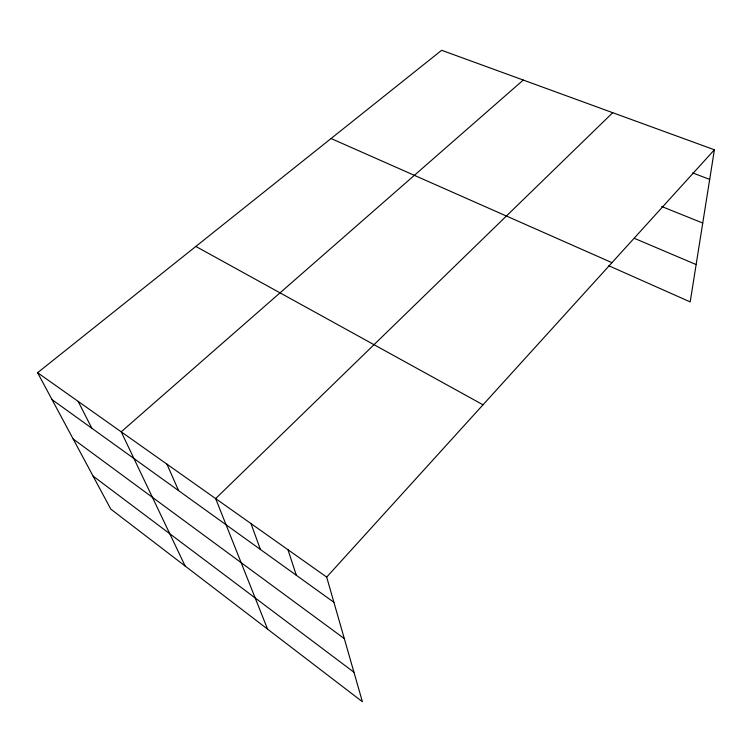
<?xml version="1.0" encoding="UTF-8"?>
<svg xmlns="http://www.w3.org/2000/svg" width="752" height="752" viewBox="0 0 752 752"><rect width="100%" height="100%" fill="white"/><g stroke="black" fill="none" stroke-linecap="round" stroke-linejoin="round"><path stroke-width="1.13" d="M37.6 372.71L326.688 577.094L362.389 701.719L110.788 509.104L37.6 372.71L441.64 50.281L714.4 149.78L690.195 301.9L608.8 265.747M326.688 577.094L714.4 149.78M612.73 112.697L215.645 498.585L267.571 629.123M523.26 80.06L121.204 431.817L185.152 566.03M692.648 172.932L709.681 179.408M661.657 206.49L702.744 223.043M634.472 238.384L696.136 264.563M331.068 138.528L611.968 262.674M195.849 246.43L483.019 404.792M52.057 399.65L333.916 602.314M73.17 438.989L344.313 638.608M93.06 476.063L353.948 672.232M78.17 401.389L91.819 428.236M166.944 464.153L178.591 490.633M250.971 523.561L260.427 549.477M287.95 549.703L296.344 575.308"/></g></svg>
